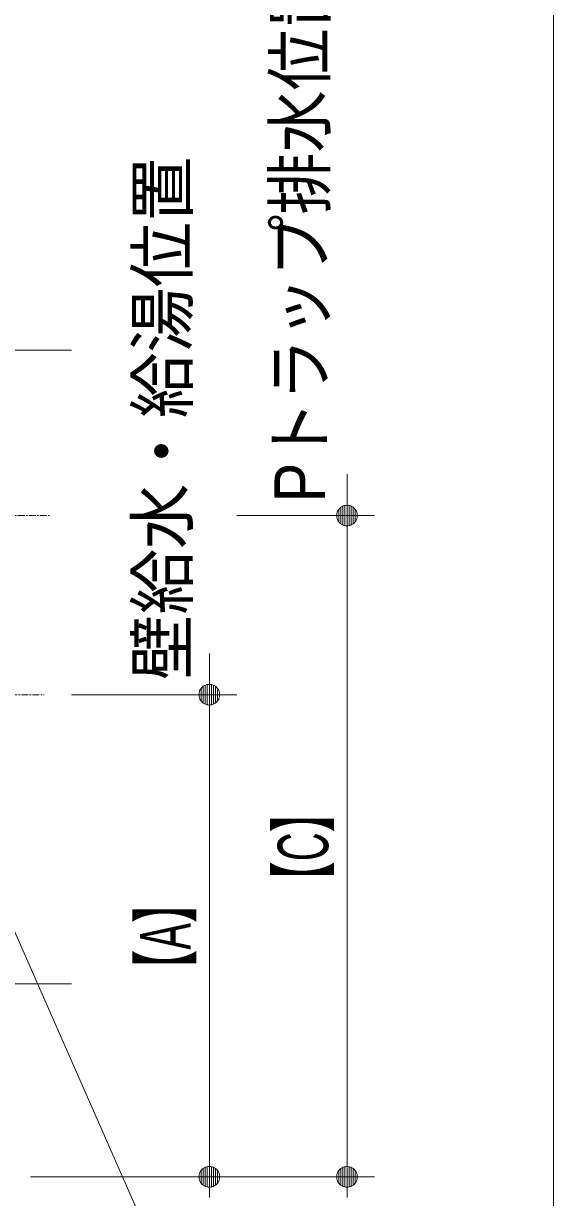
# Model space of a CAD drawing. Units: millimetres, scale not verified. Extents: x -6062 to 6062, y -3045 to 3045.
# Drawn here: x -3402 to -3018, y -2035 to -1183 of the extents above; entities that cross this region are included whole.
import ezdxf
from ezdxf.enums import TextEntityAlignment as Align

# ---------------------------------------------------------------- set-up
doc = ezdxf.new("R2010")
doc.units = ezdxf.units.MM
doc.header["$LTSCALE"] = 20
doc.linetypes.add('CHAIN1', pattern=[8, 5, -1, 1, -1])
for name, color, linetype, lineweight in [('0-0_1図面枠', 7, 'Continuous', 9), ('0-1_2寸法-1', 7, 'Continuous', 9), ('0-2_0', 7, 'Continuous', 9), ('0-3_2寸法-2', 7, 'Continuous', 9), ('0-4_2寸法-3', 7, 'Continuous', 9), ('0-5_5ボウル・キャビネット', 7, 'Continuous', 9), ('0-7_4給排水', 7, 'Continuous', 9)]:
    doc.layers.add(name, color=color, linetype=linetype, lineweight=lineweight)
doc.styles.add('ＭＳ Ｐゴシック', font='')
doc.styles.get('ＭＳ Ｐゴシック').set_extended_font_data('MS PGothic')

# ---------------------------------------------------------------- blocks, each defined once
blk = doc.blocks.new('_Dot')
at = {"layer": '0-2_0'}
for p, q in [((-10, 0), (-20, 0)), ((9.78, 2), (-9.78, 2)), ((7.99, 6), (-7.99, 6)), ((9.16, -3.98), (-9.16, -3.98)), ((6, -7.98), (-6, -7.98))]:
    blk.add_line(p, q, dxfattribs=at)
for points in [[(10, 0), (9.92, 1.25), (9.69, 2.49), (9.3, 3.68), (8.76, 4.82), (8.09, 5.88), (7.29, 6.85), (6.37, 7.71), (5.36, 8.44), (4.26, 9.05), (3.09, 9.51), (1.87, 9.82), (0.63, 9.98), (-0.63, 9.98), (-1.87, 9.82), (-3.09, 9.51), (-4.26, 9.05), (-5.36, 8.44), (-6.37, 7.71), (-7.29, 6.85), (-8.09, 5.88), (-8.76, 4.82), (-9.3, 3.68), (-9.69, 2.49), (-9.92, 1.25), (-10, 0), (0, 0)], [(-10, 0), (-9.92, -1.25), (-9.69, -2.49), (-9.3, -3.68), (-8.76, -4.82), (-8.09, -5.88), (-7.29, -6.85), (-6.37, -7.71), (-5.36, -8.44), (-4.26, -9.05), (-3.09, -9.51), (-1.87, -9.82), (-0.63, -9.98), (0.63, -9.98), (1.87, -9.82), (3.09, -9.51), (4.26, -9.05), (5.36, -8.44), (6.37, -7.71), (7.29, -6.85), (8.09, -5.88), (8.76, -4.82), (9.3, -3.68), (9.69, -2.49), (9.92, -1.25), (10, 0), (0, 0)]]:
    blk.add_lwpolyline(points, close=True, dxfattribs=at)
blk = doc.blocks.new('グループ-9')
at = {"layer": '0-7_4給排水', "linetype": 'CHAIN1'}
blk.add_line((-35900, -30800), (-31900, -30800), dxfattribs=at)
blk = doc.blocks.new('止水栓_側面')
at = {"layer": '0-7_4給排水', "linetype": 'CHAIN1'}
blk.add_line((-3010, 0), (1000, 0), dxfattribs=at)
at = {"layer": '0-7_4給排水'}
blk.add_lwpolyline([(-900, 1200), (-900, 600), (-1200, 600), (-1200, 1200)], dxfattribs=at)
for points in [[(-1950, 660), (-1850, 660), (-1850, 300), (-1950, 300)], [(-1330, 600), (-770, 600), (-770, 360), (-1330, 360)], [(-200, 600), (0, 600), (0, -600), (-200, -600)], [(-1250, 360), (-850, 360), (-850, 298), (-1250, 298)], [(-1450, -300), (-2010, -300), (-2010, 300), (-1450, 300)], [(-1450, 240), (-1430, 240), (-1430, -240), (-1450, -240)], [(-1430, 298), (-200, 298), (-200, -298), (-1430, -298)]]:
    blk.add_lwpolyline(points, close=True, dxfattribs=at)
blk = doc.blocks.new('グループ-22')
at = {"layer": '0-7_4給排水', "linetype": 'CHAIN1'}
for p, q in [((-35000, -27600), (-35000, -20100)), ((-34408.8, -30761.6), (-34641.2, -30297.5))]:
    blk.add_line(p, q, dxfattribs=at)
at = {"layer": '0-7_4給排水'}
for p, q in [((-34700, -20946.8), (-34700, -21200)), ((-35300, -21120), (-35300, -21200)), ((-34650, -23320), (-35350, -23320))]:
    blk.add_line(p, q, dxfattribs=at)
for points in [[(-36500, -20660), (-36500, -20860), (-35350, -20860), (-35350, -21120), (-35000, -21120), (-34650.1, -20918), (-34650, -20600), (-35350, -20600), (-35350, -20660)], [(-35350, -26520), (-34650, -26520), (-34650, -21200), (-35350, -21200), (-35350, -21685.7), (-37726.1, -21685.7), (-37785.2, -21688.6), (-37843.8, -21697.4), (-37901.2, -21711.8), (-37956.9, -21731.9), (-38019.3, -21762.2), (-38077.8, -21799.6), (-38133.2, -21845), (-38184, -21898), (-38185.7, -21900), (-38653.2, -22457.2), (-38346.8, -22714.3), (-37879.3, -22157.2), (-37862.9, -22139.8), (-37844.5, -22124.6), (-37824.5, -22111.6), (-37803, -22101.1), (-37784.5, -22094.4), (-37765.3, -22089.6), (-37745.8, -22086.7), (-37726.1, -22085.7), (-35350, -22085.7)], [(-34520, -26600), (-35480, -26600), (-35480, -26520), (-34520, -26520)]]:
    blk.add_lwpolyline(points, close=True, dxfattribs=at)
for points in [[(-35350, -20860), (-35349.9, -20859.5), (-35349.5, -20858.1), (-35348.8, -20855.8), (-35348, -20852.6), (-35346.9, -20848.5), (-35345.7, -20843.6), (-35344.3, -20837.9), (-35342.9, -20831.4), (-35341.5, -20824.2), (-35340.1, -20816.4), (-35338.8, -20808), (-35337.7, -20799.1), (-35336.7, -20789.7), (-35336, -20780), (-35335.6, -20770.1), (-35335.4, -20760), (-35335.5, -20750.3), (-35336, -20740.7), (-35336.6, -20731.3), (-35337.5, -20722.2), (-35338.6, -20713.4), (-35339.9, -20705.1), (-35341.2, -20697.2), (-35342.7, -20689.9), (-35344.1, -20683.3), (-35345.4, -20677.4), (-35346.7, -20672.2), (-35347.8, -20667.9), (-35348.7, -20664.5), (-35349.4, -20662), (-35349.9, -20660.5), (-35350, -20660)], [(-35350, -22085.7), (-35349.4, -22084.7), (-35347.8, -22081.8), (-35345.1, -22076.9), (-35341.4, -22070.3), (-35337, -22061.9), (-35331.9, -22051.9), (-35326.3, -22040.5), (-35320.4, -22027.6), (-35314.3, -22013.5), (-35308.4, -21998.1), (-35302.8, -21981.6), (-35297.7, -21964.1), (-35293.4, -21945.6), (-35290.1, -21926.4), (-35288, -21906.6), (-35287.2, -21886.6), (-35287.9, -21866.6), (-35289.8, -21846.8), (-35293, -21827.6), (-35297.2, -21809.2), (-35302.2, -21791.7), (-35307.8, -21775.2), (-35313.7, -21759.7), (-35319.7, -21745.4), (-35325.6, -21732.4), (-35331.2, -21720.7), (-35336.5, -21710.5), (-35341, -21701.8), (-35344.8, -21694.9), (-35347.7, -21689.9), (-35349.4, -21686.8), (-35350, -21685.7)]]:
    blk.add_lwpolyline(points, dxfattribs=at)
at = {"layer": '0-7_4給排水', "linetype": 'CHAIN1'}
for points in [[(-35000, -28779.5), (-35000, -28701.6), (-35000, -28259.2), (-35000, -26600)], [(-34050, -32800), (-34050, -32357.6), (-34050, -32279.6)]]:
    blk.add_lwpolyline(points, dxfattribs=at)
for centre, start, end in [((-31609.5, -28779.5), 180, 206.5977), ((-37440.5, -32279.6), 0, 26.5977)]:
    blk.add_arc(centre, 3390.5, start, end, dxfattribs=at)
at = {"layer": '0-7_4給排水'}
blk.add_blockref('止水栓_側面', (-33000, -33400), dxfattribs=at)

msp = doc.modelspace()

# ---------------------------------------------------------------- linework, layer by layer
at = {"layer": '0-0_1図面枠'}
msp.add_line((-3017.5, 1750), (-3017.5, -2420), dxfattribs=at)
at = {"layer": '0-1_2寸法-1'}
for p, q in [((-3247.5, -1540), (-3147.5, -1540)), ((-3167.5, -1555.01), (-3167.5, -2004.99)), ((-3367.5, -1670), (-3247.5, -1670)), ((-3267.5, -1685.01), (-3267.5, -2004.99)), ((-3397.5, -2020), (-3247.5, -2020)), ((-3247.5, -2020), (-3147.5, -2020))]:
    msp.add_line(p, q, dxfattribs=at)
at = {"layer": '0-3_2寸法-2'}
for p, q in [((-3167.5, -1524.99), (-3167.5, -1509.99)), ((-3247.5, -1540), (-3147.5, -1540)), ((-3167.5, -1540), (-3167.5, -2020)), ((-3267.5, -1654.99), (-3267.5, -1639.99)), ((-3367.5, -1670), (-3247.5, -1670)), ((-3267.5, -1670), (-3267.5, -2020)), ((-3397.5, -2020), (-3247.5, -2020)), ((-3247.5, -2020), (-3147.5, -2020))]:
    msp.add_line(p, q, dxfattribs=at)
at = {"layer": '0-4_2寸法-3'}
msp.add_lwpolyline([(-3602.79, -2420), (-3154.6, -2420), (-3478.25, -1684.9)], dxfattribs=at)
at = {"layer": '0-5_5ボウル・キャビネット', "linetype": 'CHAIN1'}
for p, q in [((-3467.5, -1420), (-3367.5, -1420)), ((-3467.5, -1880), (-3367.5, -1880))]:
    msp.add_line(p, q, dxfattribs=at)

# ---------------------------------------------------------------- block references
at = {"layer": '0-1_2寸法-1', "xscale": 0.7503418, "yscale": 0.7503418}
for p, rotation in [((-3167.5, -1540), 90), ((-3267.5, -1670), 90), ((-3267.5, -2020), 270), ((-3167.5, -2020), 270)]:
    msp.add_blockref('_Dot', p, dxfattribs=dict(at, rotation=rotation))
at = {"layer": '0-3_2寸法-2', "xscale": 0.7503418, "yscale": 0.7503418}
for p, rotation in [((-3167.5, -1540), 270), ((-3267.5, -1670), 270), ((-3267.5, -2020), 90), ((-3167.5, -2020), 90)]:
    msp.add_blockref('_Dot', p, dxfattribs=dict(at, rotation=rotation))
at = {"layer": '0-7_4給排水', "xscale": 0.05, "yscale": 0.05}
for name in ['グループ-22', 'グループ-9']:
    msp.add_blockref(name, (-1787.5, 0), dxfattribs=at)

# ---------------------------------------------------------------- texts
at = {"layer": '0-1_2寸法-1', "style": 'ＭＳ Ｐゴシック', "width": 0.6}
for s, p in [('【C】', (-3170.13, -1820.83)), ('【A】', (-3270.13, -1885.05))]:
    msp.add_text(s, height=36.69, rotation=90, dxfattribs=at).set_placement(p, align=Align.BOTTOM_LEFT)
at = {"layer": '0-3_2寸法-2', "style": 'ＭＳ Ｐゴシック'}
for s, height, width, p in [('Pトラップ排水位置', 36.69, 0.9, (-3172.48, -1530.42)), ('壁給水・給湯位置', 36.66, 0.95, (-3272.38, -1659.36))]:
    msp.add_text(s, height=height, rotation=90, dxfattribs=dict(at, width=width)).set_placement(p, align=Align.BOTTOM_LEFT)

doc.saveas('drawing.dxf')
